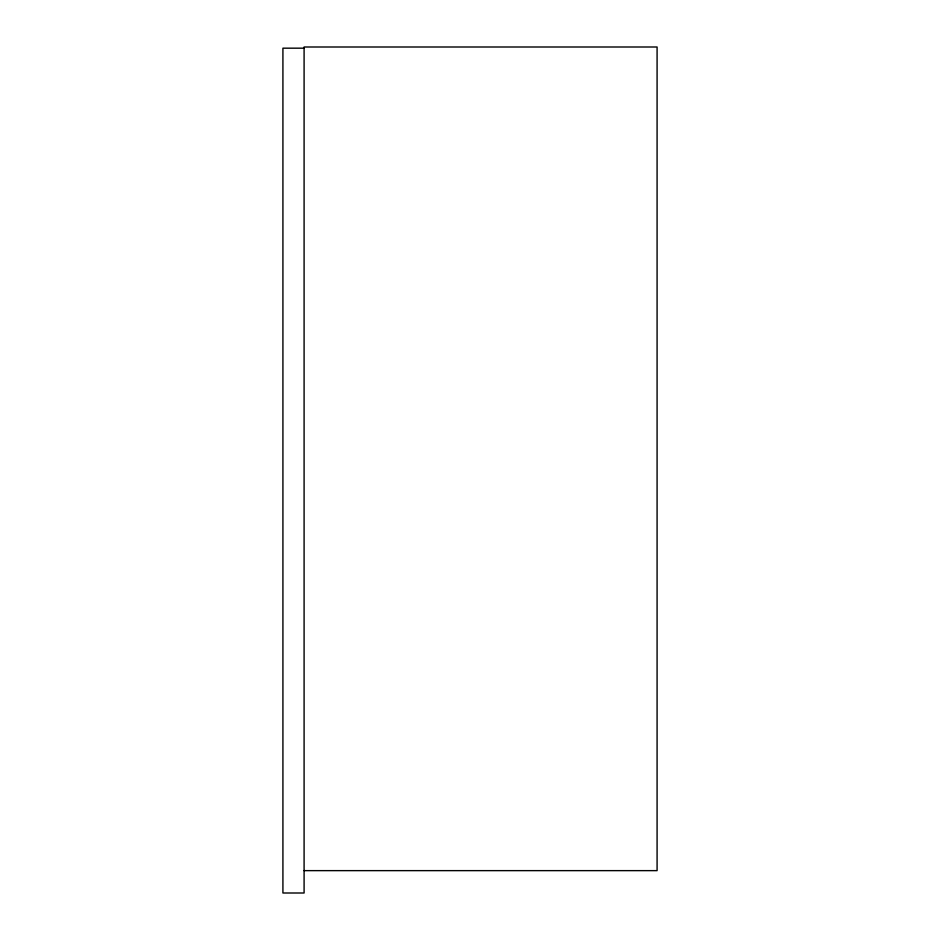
<?xml version="1.0" encoding="UTF-8"?>
<svg xmlns="http://www.w3.org/2000/svg" width="940" height="940" viewBox="0 0 940 940"><rect width="100%" height="100%" fill="white"/><g stroke="black" fill="none" stroke-linecap="round" stroke-linejoin="round"><path stroke-width="1.41" d="M304.09 48.175L282.916 48.175L282.916 893L304.09 893L304.09 47L657.084 47L657.084 870.64L304.09 870.64"/></g></svg>
